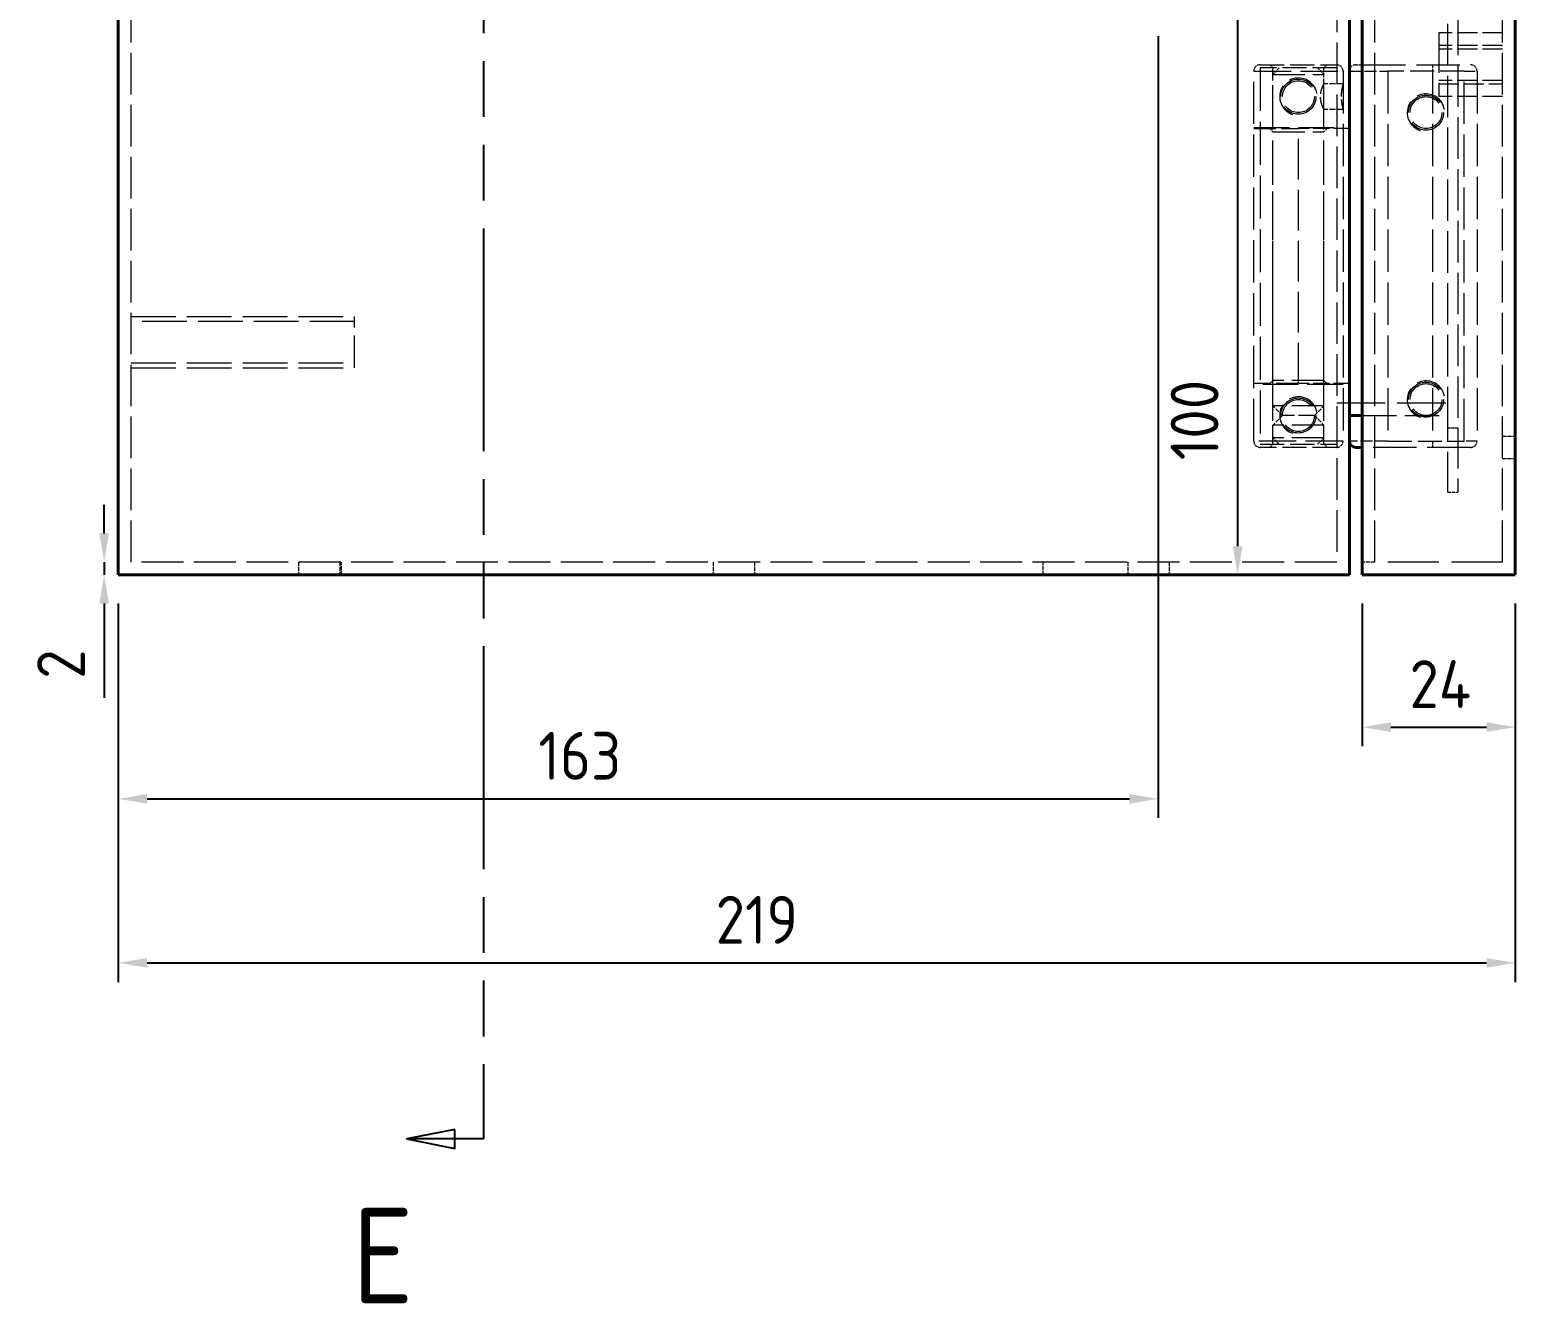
# Model space of a CAD drawing. Header units: millimetres. Extents: x 0 to 2523, y 0 to 1782.
# Drawn here: x 297.8 to 530.7, y 436.8 to 636.6 of the extents above; entities that cross this region are included whole.
import ezdxf

# ---------------------------------------------------------------- set-up
doc = ezdxf.new("R2010")
doc.units = ezdxf.units.MM
doc.header["$LTSCALE"] = 3
for name, pattern in [('CHAIN', [0.3543, 0.2362, -0.0295, 0.0591, -0.0295]), ('DASHED', [0.2067, 0.1654, -0.0413]), ('DOUBLE_DASH_CHAIN', [1.2403, 0.6614, -0.0827, 0.1654, -0.0827, 0.1654, -0.0827])]:
    doc.linetypes.add(name, pattern=pattern)
for name, color, linetype, lineweight in [('가려진 것(ISO)', 2, 'DASHED', 18), ('가려진 좁은 것(ISO)', 2, 'DASHED', 18), ('가시적인 것(ISO)', 3, 'Continuous', 40), ('단면선(ISO)', 7, 'CHAIN', 25), ('치수(ISO)', 2, 'Continuous', 25)]:
    doc.layers.add(name, color=color, linetype=linetype, lineweight=lineweight)
doc.styles.add('부품번호텍스트_PSTEK_POSCO', font='isocp.shx')
doc.styles.add('치수 텍스트_PSTEK_POSCO', font='isocp.shx')
doc.dimstyles.new('치수_PSTEK_POSCO', dxfattribs={"dimscale": 3, "dimtxt": 2.5, "dimasz": 1.5, "dimexe": 1, "dimexo": 1.5, "dimgap": 1, "dimtad": 1, "dimrnd": 1e-08, "dimdsep": 46, "dimtxsty": '치수 텍스트_PSTEK_POSCO', "dimcen": 0.09, "dimdle": 10, "dimclrd": 7, "dimclre": 7, "dimclrt": 2, "dimadec": 1, "dimazin": 2, "dimtfac": 1, "dimtmove": 0, "dimatfit": 3, "dimfxl": 0, "dimtolj": 1, "dimlwd": -1, "dimlwe": -1, "dimarcsym": 0})

# ---------------------------------------------------------------- blocks, each defined once
blk = doc.blocks.new('*D25')
at = {"layer": 'Defpoints', "color": 0, "transparency": 16777216}
for p in [(474.71, 651.07), (487.19, 651.07), (438.81, 551.07)]:
    blk.add_point(p, dxfattribs=at)
at = {"layer": '치수(ISO)', "color": 7, "transparency": 16777216}
blk.add_line((487.19, 555.57), (487.19, 646.57), dxfattribs=at)
for points in [[(486.44, 646.57), (487.94, 646.57), (487.19, 651.07)], [(486.44, 555.57), (487.94, 555.57), (487.19, 551.07)]]:
    blk.add_solid(points, dxfattribs=at)
at = {"layer": '치수(ISO)', "color": 2, "transparency": 16777216, "insert": (480.44, 569.06), "char_height": 7.5, "attachment_point": 4, "rotation": 90, "style": '치수 텍스트_PSTEK_POSCO'}
blk.add_mtext('\\A1;100', dxfattribs=at)
blk = doc.blocks.new('*D26')
at = {"layer": 'Defpoints', "color": 0, "transparency": 16777216}
for p in [(474.71, 640.07), (311.71, 551.07), (474.71, 515.95)]:
    blk.add_point(p, dxfattribs=at)
at = {"layer": '치수(ISO)', "color": 7, "transparency": 16777216}
for p, q in [((474.71, 635.57), (474.71, 512.95)), ((311.71, 546.57), (311.71, 512.95)), ((316.21, 515.95), (470.21, 515.95))]:
    blk.add_line(p, q, dxfattribs=at)
for points in [[(316.21, 516.7), (316.21, 515.2), (311.71, 515.95)], [(470.21, 516.7), (470.21, 515.2), (474.71, 515.95)]]:
    blk.add_solid(points, dxfattribs=at)
at = {"layer": '치수(ISO)', "color": 2, "transparency": 16777216, "insert": (377.56, 522.7), "char_height": 7.5, "attachment_point": 4, "style": '치수 텍스트_PSTEK_POSCO'}
blk.add_mtext('\\A1;163', dxfattribs=at)
blk = doc.blocks.new('*D27')
at = {"layer": 'Defpoints', "color": 0, "transparency": 16777216}
for p in [(311.71, 551.07), (530.71, 551.07), (530.71, 490.23)]:
    blk.add_point(p, dxfattribs=at)
at = {"layer": '치수(ISO)', "color": 7, "transparency": 16777216}
for p, q in [((311.71, 546.57), (311.71, 487.23)), ((530.71, 546.57), (530.71, 487.23)), ((316.21, 490.23), (526.21, 490.23))]:
    blk.add_line(p, q, dxfattribs=at)
for points in [[(316.21, 490.98), (316.21, 489.48), (311.71, 490.23)], [(526.21, 490.98), (526.21, 489.48), (530.71, 490.23)]]:
    blk.add_solid(points, dxfattribs=at)
at = {"layer": '치수(ISO)', "color": 2, "transparency": 16777216, "insert": (405.35, 496.98), "char_height": 7.5, "attachment_point": 4, "style": '치수 텍스트_PSTEK_POSCO'}
blk.add_mtext('\\A1;219', dxfattribs=at)
blk = doc.blocks.new('*D28')
at = {"layer": 'Defpoints', "color": 0, "transparency": 16777216}
for p in [(309.49, 553.07), (502.71, 553.07), (504.71, 551.07)]:
    blk.add_point(p, dxfattribs=at)
at = {"layer": '치수(ISO)', "color": 7, "transparency": 16777216}
for p, q in [((309.49, 557.57), (309.49, 562.07)), ((309.49, 553.07), (309.49, 551.07)), ((309.49, 546.57), (309.49, 531.78))]:
    blk.add_line(p, q, dxfattribs=at)
for points in [[(308.74, 557.57), (310.24, 557.57), (309.49, 553.07)], [(308.74, 546.57), (310.24, 546.57), (309.49, 551.07)]]:
    blk.add_solid(points, dxfattribs=at)
at = {"layer": '치수(ISO)', "color": 2, "transparency": 16777216, "insert": (302.74, 534.78), "char_height": 7.5, "attachment_point": 4, "rotation": 90, "style": '치수 텍스트_PSTEK_POSCO'}
blk.add_mtext('\\A1;2', dxfattribs=at)
blk = doc.blocks.new('*D44')
at = {"layer": 'Defpoints', "color": 0, "transparency": 16777216}
for p in [(506.71, 551.07), (530.71, 551.07), (530.71, 527.2)]:
    blk.add_point(p, dxfattribs=at)
at = {"layer": '치수(ISO)', "color": 7, "transparency": 16777216}
for p, q in [((506.71, 546.57), (506.71, 524.2)), ((530.71, 546.57), (530.71, 524.2)), ((511.21, 527.2), (526.21, 527.2))]:
    blk.add_line(p, q, dxfattribs=at)
for points in [[(511.21, 527.95), (511.21, 526.45), (506.71, 527.2)], [(526.21, 527.95), (526.21, 526.45), (530.71, 527.2)]]:
    blk.add_solid(points, dxfattribs=at)
at = {"layer": '치수(ISO)', "color": 2, "transparency": 16777216, "insert": (514.12, 533.95), "char_height": 7.5, "attachment_point": 4, "style": '치수 텍스트_PSTEK_POSCO'}
blk.add_mtext('\\A1;24', dxfattribs=at)
blk = doc.blocks.new('2dTransSection2')
at = {"layer": '단면선(ISO)', "linetype": 'DOUBLE_DASH_CHAIN', "ltscale": 5.871225}
blk.add_line((122.986, 398.422), (122.986, 154.206), dxfattribs=at)
at = {"layer": '단면선(ISO)', "linetype": 'Continuous'}
for p, q in [((122.986, 158.113), (122.986, 154.206)), ((121.486, 154.706), (118.986, 154.206)), ((121.486, 153.706), (121.486, 154.706)), ((121.486, 154.206), (118.986, 154.206)), ((118.986, 154.206), (121.486, 153.706)), ((122.986, 154.206), (121.486, 154.206))]:
    blk.add_line(p, q, dxfattribs=at)
at = {"layer": '단면선(ISO)', "linetype": 'Continuous', "flags": 128}
blk.add_lwpolyline([(121.486, 154.706), (118.986, 154.206), (121.486, 153.706), (121.486, 154.706)], dxfattribs=at)
at = {"layer": '단면선(ISO)'}
blk.add_solid([(121.486, 154.706), (118.986, 154.206), (121.486, 153.706), (121.486, 154.706)], dxfattribs=at)
at = {"layer": '단면선(ISO)', "insert": (116.115, 145.599), "char_height": 5, "attachment_point": 7, "style": '부품번호텍스트_PSTEK_POSCO'}
blk.add_mtext('E', dxfattribs=at)

msp = doc.modelspace()

# ---------------------------------------------------------------- linework, layer by layer
at = {"layer": '가려진 것(ISO)', "ltscale": 13.141838}
for p, q in [((313.7116, 553.0669), (313.7116, 1099.0669)), ((502.7116, 1099.0669), (502.7116, 553.0669)), ((508.7116, 553.0669), (508.7116, 1099.0669)), ((528.7116, 553.0669), (528.7116, 1099.0669))]:
    msp.add_line(p, q, dxfattribs=at)
at = {"layer": '가려진 것(ISO)', "ltscale": 13.109228}
for p, q in [((520.1116, 574.0669), (520.1116, 1078.0669)), ((521.7116, 1078.0669), (521.7116, 574.0669))]:
    msp.add_line(p, q, dxfattribs=at)
at = {"layer": '가려진 것(ISO)', "ltscale": 12.665669}
for p, q in [((518.7116, 636.0669), (518.7116, 626.0669)), ((520.1116, 564.0669), (520.1116, 574.0669)), ((521.7116, 574.0669), (521.7116, 564.0669))]:
    msp.add_line(p, q, dxfattribs=at)
at = {"layer": '가려진 것(ISO)', "ltscale": 6.348889}
for p, q in [((528.7116, 636.0669), (518.7116, 636.0669)), ((528.7116, 634.0669), (518.7116, 634.0669)), ((528.7116, 633.5254), (518.7116, 633.5254)), ((528.7116, 628.6084), (518.7116, 628.6084)), ((518.7116, 628.0669), (528.7116, 628.0669)), ((528.7116, 626.0669), (518.7116, 626.0669))]:
    msp.add_line(p, q, dxfattribs=at)
at = {"layer": '가려진 것(ISO)', "ltscale": 13.3619}
for p, q in [((489.7116, 572.0669), (489.7116, 630.0669)), ((503.7116, 630.0669), (503.7116, 572.0669)), ((510.7116, 630.0669), (510.7116, 572.0669)), ((522.7116, 572.0669), (522.7116, 630.0669)), ((524.7116, 630.0669), (524.7116, 572.0669))]:
    msp.add_line(p, q, dxfattribs=at)
at = {"layer": '가려진 것(ISO)', "ltscale": 7.618686}
for p, q in [((490.7116, 631.0669), (502.7116, 631.0669)), ((502.7116, 630.5669), (490.7116, 630.5669)), ((522.7116, 630.0669), (510.7116, 630.0669)), ((490.7116, 571.5669), (502.7116, 571.5669)), ((502.7116, 571.0669), (490.7116, 571.0669)), ((510.7116, 572.0669), (522.7116, 572.0669))]:
    msp.add_line(p, q, dxfattribs=at)
at = {"layer": '가려진 것(ISO)', "ltscale": 13.592278}
msp.add_line((490.7116, 630.5669), (490.7116, 571.5669), dxfattribs=at)
at = {"layer": '가려진 것(ISO)', "ltscale": 0.448841}
for p, q in [((492.7116, 630.5669), (492.2116, 631.0669)), ((500.7116, 630.5669), (501.2116, 631.0669)), ((492.7116, 620.5669), (492.2116, 621.0669)), ((500.7116, 620.5669), (501.2116, 621.0669)), ((492.7116, 581.5669), (492.2116, 581.0669)), ((500.7116, 581.5669), (501.2116, 581.0669)), ((492.7116, 571.5669), (492.2116, 571.0669)), ((500.7116, 571.5669), (501.2116, 571.0669))]:
    msp.add_line(p, q, dxfattribs=at)
at = {"layer": '가려진 것(ISO)', "ltscale": 5.936204}
for p, q in [((492.7116, 621.2169), (492.7116, 630.5669)), ((492.7116, 571.5669), (492.7116, 580.9169)), ((500.7116, 571.5669), (500.7116, 580.9169))]:
    msp.add_line(p, q, dxfattribs=at)
at = {"layer": '가려진 것(ISO)', "ltscale": 0.897783}
for p, q in [((493.7116, 630.5669), (492.7116, 629.5669)), ((499.7116, 630.5669), (500.7116, 629.5669)), ((493.7116, 571.5669), (492.7116, 572.5669)), ((499.7116, 571.5669), (500.7116, 572.5669))]:
    msp.add_line(p, q, dxfattribs=at)
at = {"layer": '가려진 것(ISO)', "ltscale": 10.132536}
for p, q in [((492.7116, 629.5669), (500.7116, 629.5669)), ((492.7116, 620.5669), (500.7116, 620.5669)), ((348.7116, 583.5669), (348.7116, 591.5669)), ((500.7116, 581.5669), (492.7116, 581.5669)), ((500.7116, 577.5669), (492.7116, 577.5669)), ((500.7116, 574.5669), (492.7116, 574.5669)), ((500.7116, 572.5669), (492.7116, 572.5669))]:
    msp.add_line(p, q, dxfattribs=at)
at = {"layer": '가려진 것(ISO)', "ltscale": 13.97624}
for p, q in [((492.7116, 577.5669), (492.7116, 629.5669)), ((500.7116, 577.5669), (500.7116, 629.5669))]:
    msp.add_line(p, q, dxfattribs=at)
at = {"layer": '가려진 것(ISO)', "ltscale": 1.587147}
msp.add_line((500.7116, 628.0669), (500.7116, 630.5669), dxfattribs=at)
at = {"layer": '가려진 것(ISO)', "ltscale": 0.634799}
msp.add_line((505.7116, 631.0669), (506.7116, 631.0669), dxfattribs=at)
at = {"layer": '가려진 것(ISO)', "ltscale": 13.707466}
for p, q in [((506.7116, 631.0669), (523.7116, 631.0669)), ((523.7116, 571.0669), (506.7116, 571.0669))]:
    msp.add_line(p, q, dxfattribs=at)
at = {"layer": '가려진 것(ISO)', "ltscale": 1.904597}
for p, q in [((503.7116, 628.0669), (500.7116, 628.0669)), ((503.7116, 624.0669), (500.7116, 624.0669))]:
    msp.add_line(p, q, dxfattribs=at)
at = {"layer": '가려진 것(ISO)', "ltscale": 1.809362}
msp.add_line((500.7116, 621.2169), (500.7116, 624.0669), dxfattribs=at)
at = {"layer": '가려진 것(ISO)', "ltscale": 11.288502}
for p, q in [((489.7116, 621.2169), (503.7116, 621.2169)), ((503.7116, 580.9169), (489.7116, 580.9169))]:
    msp.add_line(p, q, dxfattribs=at)
at = {"layer": '가려진 것(ISO)', "ltscale": 6.980978}
for p, q in [((489.7116, 621.0669), (496.7116, 621.0669)), ((496.7116, 581.0669), (489.7116, 581.0669))]:
    msp.add_line(p, q, dxfattribs=at)
at = {"layer": '가려진 것(ISO)', "ltscale": 12.578616}
for p, q in [((492.7116, 581.5669), (492.7116, 620.5669)), ((500.7116, 581.5669), (500.7116, 620.5669))]:
    msp.add_line(p, q, dxfattribs=at)
at = {"layer": '가려진 것(ISO)', "ltscale": 5.079091}
for p, q in [((504.7116, 621.0669), (496.7116, 621.0669)), ((504.7116, 581.0669), (496.7116, 581.0669))]:
    msp.add_line(p, q, dxfattribs=at)
at = {"layer": '가려진 것(ISO)', "ltscale": 14.110627}
for p, q in [((313.7116, 591.5669), (348.7116, 591.5669)), ((348.7116, 590.8229), (313.7116, 590.8229)), ((313.7116, 584.3109), (348.7116, 584.3109)), ((313.7116, 583.5669), (348.7116, 583.5669))]:
    msp.add_line(p, q, dxfattribs=at)
at = {"layer": '가려진 것(ISO)', "ltscale": 15.320109}
msp.add_line((502.7116, 578.0669), (521.7116, 578.0669), dxfattribs=at)
at = {"layer": '가려진 것(ISO)', "ltscale": 1.346724}
for p, q in [((494.2116, 576.0669), (492.7116, 577.5669)), ((494.2116, 576.0669), (492.7116, 574.5669)), ((499.2116, 576.0669), (500.7116, 577.5669)), ((499.2116, 576.0669), (500.7116, 574.5669))]:
    msp.add_line(p, q, dxfattribs=at)
at = {"layer": '가려진 것(ISO)', "ltscale": 4.986384}
msp.add_line((499.2116, 576.0669), (494.2116, 576.0669), dxfattribs=at)
at = {"layer": '가려진 것(ISO)', "ltscale": 10.804708}
msp.add_line((506.7116, 576.0669), (520.1116, 576.0669), dxfattribs=at)
at = {"layer": '가려진 것(ISO)', "ltscale": 1.269698}
for p, q in [((492.7116, 572.5669), (492.7116, 574.5669)), ((500.7116, 572.5669), (500.7116, 574.5669)), ((528.7116, 572.8169), (530.7116, 572.8169)), ((528.7116, 569.3169), (530.7116, 569.3169)), ((339.9616, 553.0669), (339.9616, 551.0669)), ((346.4616, 553.0669), (346.4616, 551.0669)), ((346.7116, 551.0669), (346.7116, 553.0669)), ((404.9616, 553.0669), (404.9616, 551.0669)), ((411.4616, 553.0669), (411.4616, 551.0669)), ((456.7116, 551.0669), (456.7116, 553.0669)), ((469.9616, 553.0669), (469.9616, 551.0669)), ((476.4616, 553.0669), (476.4616, 551.0669)), ((508.7116, 553.0669), (506.7116, 553.0669))]:
    msp.add_line(p, q, dxfattribs=at)
at = {"layer": '가려진 것(ISO)', "ltscale": 1.015738}
msp.add_line((520.1116, 564.0669), (521.7116, 564.0669), dxfattribs=at)
at = {"layer": '가려진 것(ISO)', "ltscale": 13.251719}
msp.add_line((502.7116, 553.0669), (313.7116, 553.0669), dxfattribs=at)
at = {"layer": '가려진 것(ISO)', "ltscale": 16.126431}
msp.add_line((528.7116, 553.0669), (508.7116, 553.0669), dxfattribs=at)
at = {"layer": '가려진 것(ISO)', "ltscale": 13.932237}
for centre in [(496.7116, 626.0669), (516.7116, 623.5669), (516.7116, 578.5669), (496.7116, 576.0669)]:
    msp.add_circle(centre, 2.75, dxfattribs=at)
at = {"layer": '가려진 것(ISO)', "ltscale": 12.665669}
for centre in [(496.7116, 626.0669), (516.7116, 623.5669), (516.7116, 578.5669), (496.7116, 576.0669)]:
    msp.add_circle(centre, 2.5, dxfattribs=at)
at = {"layer": '가려진 것(ISO)', "ltscale": 0.997197}
for centre, start, end in [((490.7116, 630.0669), 90, 180), ((502.7116, 630.0669), 0, 90), ((505.7116, 630.0669), 90, 180), ((523.7116, 630.0669), 0, 90), ((490.7116, 572.0669), 180, 270), ((502.7116, 572.0669), 270, 0), ((523.7116, 572.0669), 270, 0)]:
    msp.add_arc(centre, 1, start, end, dxfattribs=at)
at = {"layer": '가려진 것(ISO)', "ltscale": 11.144523}
for centre in [(496.7116, 626.0669), (516.7116, 623.5669), (516.7116, 578.5669), (496.7116, 576.0669)]:
    msp.add_arc(centre, 2.933, 10, 280, dxfattribs=at)
at = {"layer": '가려진 것(ISO)', "ltscale": 4.059076}
msp.add_open_spline([(500.7116, 624.0669), (500.7009, 624.0877), (500.6848, 624.1189), (500.5882, 624.3245), (500.5194, 624.4778), (500.387, 624.8279), (500.314, 625.0497), (500.2073, 625.5406), (500.1757, 625.8102), (500.1757, 626.0669), (500.1757, 626.3235), (500.2073, 626.5931), (500.314, 627.084), (500.387, 627.3058), (500.5194, 627.6559), (500.5882, 627.8092), (500.6848, 628.0148), (500.7009, 628.046), (500.7116, 628.0669)], degree=3, knots=[-0.307512442, -0.307512442, -0.307512442, -0.307512442, -0.230739261, -0.230739261, -0.15396608, -0.15396608, -0.07698304, -0.07698304, 0, 0, 0, 0.07698304, 0.07698304, 0.15396608, 0.15396608, 0.230739261, 0.230739261, 0.307512442, 0.307512442, 0.307512442, 0.307512442], dxfattribs=at)
at = {"layer": '가려진 것(ISO)', "ltscale": 4.009624}
msp.add_open_spline([(503.7116, 628.0669), (503.7056, 628.0466), (503.6966, 628.0161), (503.6423, 627.8115), (503.6038, 627.6578), (503.5308, 627.3043), (503.4916, 627.0803), (503.4356, 626.588), (503.4199, 626.3195), (503.4199, 625.8142), (503.4356, 625.5457), (503.4916, 625.0534), (503.5308, 624.8294), (503.6038, 624.4759), (503.6423, 624.3222), (503.6966, 624.1176), (503.7056, 624.0872), (503.7116, 624.0669)], degree=3, knots=[-0.909540528, -0.909540528, -0.909540528, -0.909540528, -0.833754696, -0.833754696, -0.757968865, -0.757968865, -0.682164608, -0.682164608, -0.606360352, -0.606360352, -0.530556096, -0.530556096, -0.454751839, -0.454751839, -0.378966008, -0.378966008, -0.303180176, -0.303180176, -0.303180176, -0.303180176], dxfattribs=at)
at = {"layer": '가려진 좁은 것(ISO)', "ltscale": 11.821292}
for p, q in [((489.7116, 630.0669), (503.7116, 630.0669)), ((503.7116, 572.0669), (489.7116, 572.0669))]:
    msp.add_line(p, q, dxfattribs=at)
at = {"layer": '가려진 좁은 것(ISO)', "ltscale": 3.809293}
for p, q in [((504.7116, 630.0669), (510.7116, 630.0669)), ((510.7116, 572.0669), (504.7116, 572.0669))]:
    msp.add_line(p, q, dxfattribs=at)
at = {"layer": '가려진 좁은 것(ISO)', "ltscale": 0.997197}
for p, q in [((517.7116, 631.0669), (517.7116, 630.0669)), ((517.7116, 572.0669), (517.7116, 571.0669))]:
    msp.add_line(p, q, dxfattribs=at)
at = {"layer": '가려진 좁은 것(ISO)', "ltscale": 13.3619}
msp.add_line((517.7116, 630.0669), (517.7116, 572.0669), dxfattribs=at)
at = {"layer": '가려진 좁은 것(ISO)', "ltscale": 3.445086}
for p, q in [((522.7116, 630.0669), (524.7116, 630.0669)), ((524.7116, 572.0669), (522.7116, 572.0669))]:
    msp.add_line(p, q, dxfattribs=at)
at = {"layer": '가려진 좁은 것(ISO)', "ltscale": 12.901145}
msp.add_line((496.7116, 581.0669), (496.7116, 621.0669), dxfattribs=at)
at = {"layer": '가려진 좁은 것(ISO)', "ltscale": 1.015738}
msp.add_line((521.7116, 574.0669), (520.1116, 574.0669), dxfattribs=at)
at = {"layer": '가시적인 것(ISO)'}
for p, q in [((311.7116, 551.0669), (311.7116, 1101.0669)), ((504.7116, 1101.0669), (504.7116, 551.0669)), ((506.7116, 551.0669), (506.7116, 1101.0669)), ((530.7116, 551.0669), (530.7116, 1101.0669)), ((504.7116, 576.0669), (506.7116, 576.0669)), ((506.7116, 571.0669), (505.7116, 571.0669)), ((504.7116, 551.0669), (311.7116, 551.0669)), ((530.7116, 551.0669), (506.7116, 551.0669))]:
    msp.add_line(p, q, dxfattribs=at)
msp.add_arc((505.7116, 572.0669), 1, 180, 270, dxfattribs=at)

# ---------------------------------------------------------------- block references
at = {"layer": '단면선(ISO)', "xscale": 3, "yscale": 3, "zscale": 3}
msp.add_blockref('2dTransSection2', (0, 0), dxfattribs=at)

# ---------------------------------------------------------------- dimensions: what is measured, and where the dimension line sits
at = {"layer": '치수(ISO)', "color": 7}
for base, p1, p2, angle, override, picture, middle in [((487.1897, 651.0669), (438.8137, 551.0669), (474.7116, 651.0669), 90, {"dimdec": 2, "dimse1": 1, "dimse2": 1, "dimtp": 0, "dimtm": 0, "dimtdec": 2, "dimtofl": 0, "dimatfit": 1}, '*D25', (487.1897, 575.0669)), ((474.7116, 515.9465), (311.7116, 551.0669), (474.7116, 640.0669), 180, {"dimdec": 2, "dimtp": 0, "dimtm": 0, "dimtdec": 2, "dimtofl": 0, "dimatfit": 1}, '*D26', (383.7116, 515.9465)), ((309.4936, 553.0669), (504.7116, 551.0669), (502.7116, 553.0669), 270, {"dimdec": 2, "dimse1": 1, "dimse2": 1, "dimtp": 0, "dimtm": 0, "dimtdec": 2, "dimtofl": 1, "dimatfit": 1}, '*D28', (309.4936, 536.605)), ((530.7116, 490.2288), (311.7116, 551.0669), (530.7116, 551.0669), 180, {"dimdec": 2, "dimtp": 0, "dimtm": 0, "dimtdec": 2, "dimtofl": 0, "dimatfit": 1}, '*D27', (411.7116, 490.2288)), ((530.7116, 527.2037), (506.7116, 551.0669), (530.7116, 551.0669), 180, {"dimdec": 2, "dimtp": 0, "dimtm": 0, "dimtdec": 2, "dimtofl": 0, "dimatfit": 1}, '*D44', (518.7116, 527.2037))]:
    dim = msp.add_linear_dim(base=base, p1=p1, p2=p2, angle=angle, dimstyle='치수_PSTEK_POSCO', override=override, dxfattribs=at)
    dim.commit()
    dim.dimension.update_dxf_attribs({"geometry": picture, "text_midpoint": middle, "dimtype": 160})

doc.saveas('drawing.dxf')
